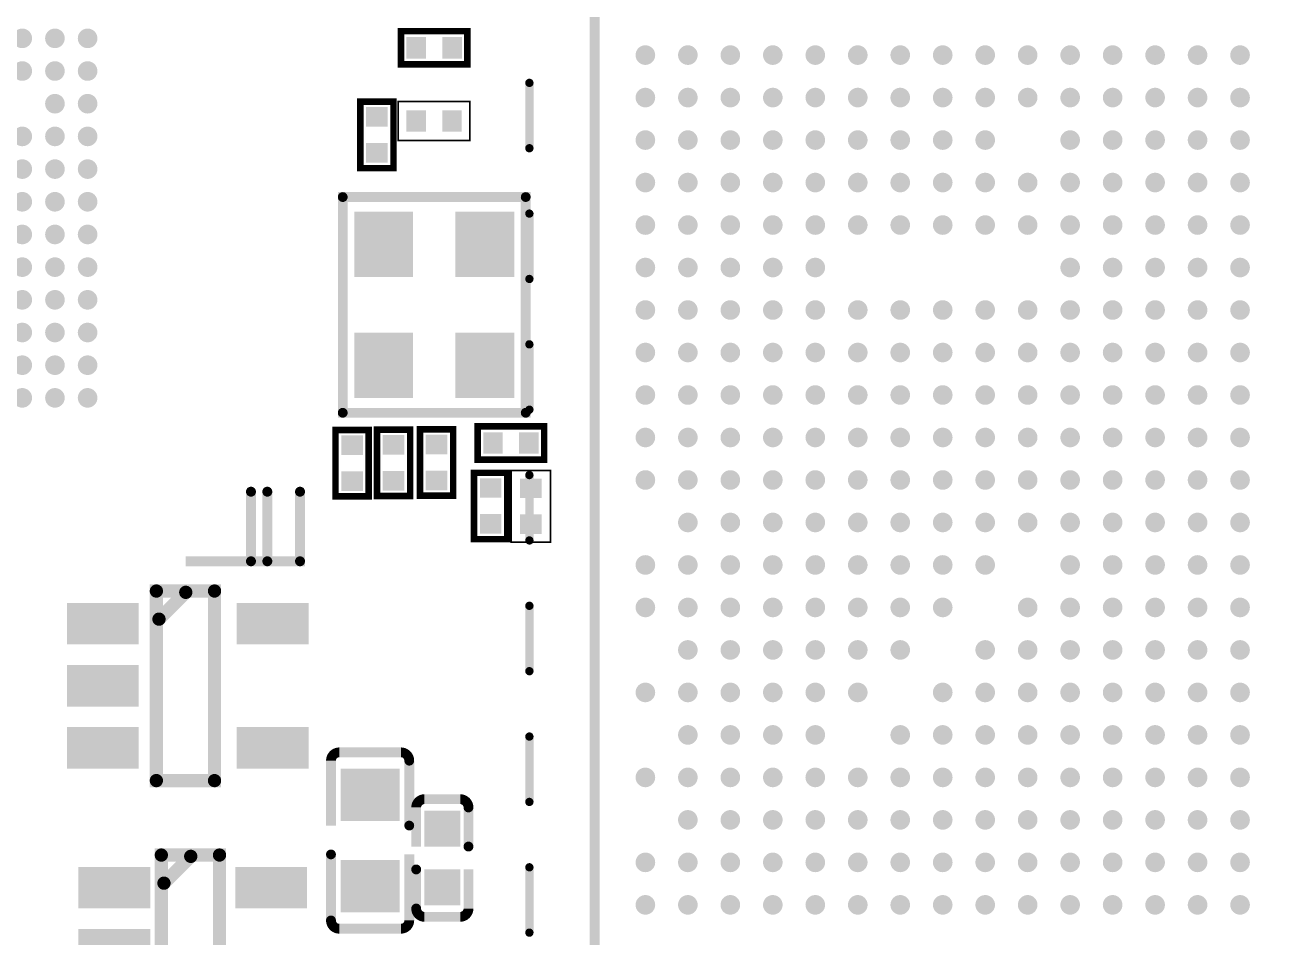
# Model space of a CAD drawing. Extents: x -0.2 to 69.5, y 0 to 51.5.
# Drawn here: x 22.91 to 41.88, y 13.52 to 27.48 of the extents above; entities that cross this region are included whole.
import ezdxf

# ---------------------------------------------------------------- set-up
doc = ezdxf.new("R2010")
doc.units = 0
for name, color, linetype in [('DRIL_NPLTE_THRU_01', 255, 'CONTINUOUS'), ('DRIL_PLTE_THRU_01', 255, 'CONTINUOUS'), ('PADS_INNER', 253, 'CONTINUOUS'), ('PADS_TOP', 253, 'CONTINUOUS'), ('PART_TOP_2DLINE_00', 1, 'CONTINUOUS'), ('PART_TOP_2DLINE_01', 1, 'CONTINUOUS'), ('PART_TOP_2DLINE_126', 255, 'CONTINUOUS')]:
    doc.layers.add(name, color=color, linetype=linetype)

# ---------------------------------------------------------------- blocks, each defined once
blk = doc.blocks.new('SMOOTH_0$15')
at = {"const_width": 0.075}
blk.add_lwpolyline([(-0.0375, 0, 1), (0.0375, 0, 1)], format="xyb", close=True, dxfattribs=at)
blk = doc.blocks.new('PART_BODY_TOP_494')
at = {"layer": 'PART_TOP_2DLINE_01', "const_width": 0.15}
blk.add_lwpolyline([(-1.65, 1.4), (1.65, 1.4), (1.65, -1.4), (-1.65, -1.4)], close=True, dxfattribs=at)
at = {"layer": 'PART_TOP_2DLINE_01'}
for p in [(-1.65, 1.4), (1.65, 1.4), (-1.65, -1.4), (1.65, -1.4)]:
    blk.add_blockref('SMOOTH_0$15', p, dxfattribs=at)
blk = doc.blocks.new('DRIL_HOLE_0')
blk.add_lwpolyline([(0, 0, 1), (0, 0, 1)], format="xyb", close=True)
blk = doc.blocks.new('PAD_0')
blk.add_lwpolyline([(0, 0, 1), (0, 0, 1)], format="xyb", close=True)
blk = doc.blocks.new('PAD_5')
at = {"const_width": 0.9}
blk.add_lwpolyline([(-0.5, 0), (0.5, 0)], dxfattribs=at)
blk = doc.blocks.new('STK_TOP_25')
at = {"layer": 'DRIL_PLTE_THRU_01'}
blk.add_blockref('DRIL_HOLE_0', (0, 0), dxfattribs=at)
at = {"layer": 'PADS_INNER'}
blk.add_blockref('PAD_0', (0, 0), dxfattribs=at)
at = {"layer": 'PADS_TOP'}
blk.add_blockref('PAD_5', (0, 0), dxfattribs=at)
blk = doc.blocks.new('SYM_TOP_21')
for name, p in [('PART_BODY_TOP_494', (0, 0)), ('STK_TOP_25', (-0.92507, 0.77495)), ('STK_TOP_25', (0.92507, 0.77495)), ('STK_TOP_25', (-0.92507, -0.77495)), ('STK_TOP_25', (0.92507, -0.77495))]:
    blk.add_blockref(name, p)
blk = doc.blocks.new('PART_TOP_3')
blk.add_blockref('SYM_TOP_21', (0, 0))
blk = doc.blocks.new('SMOOTH_0$10008')
at = {"const_width": 0.05004}
blk.add_lwpolyline([(-0.02502, 0, 1), (0.02502, 0, 1)], format="xyb", close=True, dxfattribs=at)
blk = doc.blocks.new('PART_BODY_TOP_497')
at = {"layer": 'PART_TOP_2DLINE_126', "const_width": 0.1}
blk.add_lwpolyline([(-0.508, -0.254), (-0.508, 0.254), (0.508, 0.254), (0.508, -0.254)], close=True, dxfattribs=at)
at = {"layer": 'PART_TOP_2DLINE_126'}
for p in [(-0.508, 0.254), (0.508, 0.254), (-0.508, -0.254), (0.508, -0.254)]:
    blk.add_blockref('SMOOTH_0$10008', p, dxfattribs=at)
blk = doc.blocks.new('PAD_6')
at = {"const_width": 0.3}
blk.add_lwpolyline([(-0.165, 0), (0.165, 0)], dxfattribs=at)
blk = doc.blocks.new('STK_TOP_162')
at = {"layer": 'DRIL_PLTE_THRU_01'}
blk.add_blockref('DRIL_HOLE_0', (0, 0), dxfattribs=at)
at = {"layer": 'PADS_INNER'}
blk.add_blockref('PAD_0', (0, 0), dxfattribs=at)
at = {"layer": 'PADS_TOP', "rotation": 90}
blk.add_blockref('PAD_6', (0, 0), dxfattribs=at)
blk = doc.blocks.new('SYM_TOP_24')
for name, p in [('PART_BODY_TOP_497', (0, 0)), ('STK_TOP_162', (-0.275, 0)), ('STK_TOP_162', (0.275, 0))]:
    blk.add_blockref(name, p)
blk = doc.blocks.new('PART_TOP_4')
blk.add_blockref('SYM_TOP_24', (0, 0))
blk = doc.blocks.new('PART_TOP_5')
blk.add_blockref('SYM_TOP_24', (0, 0))
blk = doc.blocks.new('PART_TOP_6')
blk.add_blockref('SYM_TOP_24', (0, 0))
blk = doc.blocks.new('PART_TOP_84')
blk.add_blockref('SYM_TOP_24', (0, 0))
blk = doc.blocks.new('SMOOTH_0$2032')
at = {"const_width": 0.1016}
blk.add_lwpolyline([(-0.0508, 0, 1), (0.0508, 0, 1)], format="xyb", close=True, dxfattribs=at)
blk = doc.blocks.new('PART_BODY_TOP_495')
at = {"layer": 'PART_TOP_2DLINE_00', "const_width": 0.203}
blk.add_lwpolyline([(-0.41, -1.45), (0.48, -1.45), (0.48, 1.45), (-0.41, 1.45)], close=True, dxfattribs=at)
blk.add_lwpolyline([(0.44, -1.02), (0.03, -1.43)], dxfattribs=at)
at = {"layer": 'PART_TOP_2DLINE_00'}
for p in [(-0.41, 1.45), (0.48, 1.45), (0.44, -1.02), (-0.41, -1.45), (0.03, -1.43), (0.48, -1.45)]:
    blk.add_blockref('SMOOTH_0$2032', p, dxfattribs=at)
blk = doc.blocks.new('PAD_1')
at = {"const_width": 0.635}
blk.add_lwpolyline([(-0.55, 0), (0.55, 0)], dxfattribs=at)
blk = doc.blocks.new('STK_TOP_26')
at = {"layer": 'DRIL_PLTE_THRU_01'}
blk.add_blockref('DRIL_HOLE_0', (0, 0), dxfattribs=at)
at = {"layer": 'PADS_INNER'}
blk.add_blockref('PAD_0', (0, 0), dxfattribs=at)
at = {"layer": 'PADS_TOP'}
blk.add_blockref('PAD_1', (0, 0), dxfattribs=at)
blk = doc.blocks.new('SYM_TOP_22')
for name, p in [('PART_BODY_TOP_495', (0, 0)), ('STK_TOP_26', (-1.2, 0.95)), ('STK_TOP_26', (1.2, 0.95)), ('STK_TOP_26', (1.2, 0)), ('STK_TOP_26', (-1.2, -0.95)), ('STK_TOP_26', (1.2, -0.95))]:
    blk.add_blockref(name, p)
blk = doc.blocks.new('PART_TOP_92')
blk.add_blockref('SYM_TOP_22', (0, 0))
blk = doc.blocks.new('PART_BODY_TOP_566')
at = {"layer": 'PART_TOP_2DLINE_00', "const_width": 0.203}
blk.add_lwpolyline([(-0.41, -1.45), (0.48, -1.45), (0.48, 1.45), (-0.41, 1.45)], close=True, dxfattribs=at)
blk.add_lwpolyline([(0.44, -1.02), (0.03, -1.43)], dxfattribs=at)
at = {"layer": 'PART_TOP_2DLINE_00'}
for p in [(-0.41, 1.45), (0.48, 1.45), (0.44, -1.02), (-0.41, -1.45), (0.03, -1.43), (0.48, -1.45)]:
    blk.add_blockref('SMOOTH_0$2032', p, dxfattribs=at)
blk = doc.blocks.new('SYM_TOP_35')
for name, p in [('PART_BODY_TOP_566', (0, 0)), ('STK_TOP_26', (-1.3, 0.95)), ('STK_TOP_26', (1.3, 0.95)), ('STK_TOP_26', (1.3, 0)), ('STK_TOP_26', (-1.3, -0.95)), ('STK_TOP_26', (1.3, -0.95))]:
    blk.add_blockref(name, p)
blk = doc.blocks.new('PART_TOP_93')
blk.add_blockref('SYM_TOP_35', (0, 0))
blk = doc.blocks.new('SMOOTH_0$0254')
at = {"const_width": 0.0127}
blk.add_lwpolyline([(-0.00635, 0, 1), (0.00635, 0, 1)], format="xyb", close=True, dxfattribs=at)
blk = doc.blocks.new('PART_BODY_TOP_493')
at = {"layer": 'PART_TOP_2DLINE_126', "const_width": 0.0254}
blk.add_lwpolyline([(-0.55, -0.3), (-0.55, 0.3), (0.55, 0.3), (0.55, -0.3)], close=True, dxfattribs=at)
at = {"layer": 'PART_TOP_2DLINE_126'}
for p in [(-0.55, 0.3), (0.55, 0.3), (-0.55, -0.3), (0.55, -0.3)]:
    blk.add_blockref('SMOOTH_0$0254', p, dxfattribs=at)
blk = doc.blocks.new('STK_TOP_208')
at = {"layer": 'DRIL_NPLTE_THRU_01'}
blk.add_blockref('DRIL_HOLE_0', (0, 0), dxfattribs=at)
at = {"layer": 'PADS_INNER'}
blk.add_blockref('PAD_0', (0, 0), dxfattribs=at)
at = {"layer": 'PADS_TOP', "rotation": 90}
blk.add_blockref('PAD_6', (0, 0), dxfattribs=at)
blk = doc.blocks.new('SYM_TOP_20')
for name, p in [('PART_BODY_TOP_493', (0, 0)), ('STK_TOP_208', (-0.275, 0)), ('STK_TOP_208', (0.275, 0))]:
    blk.add_blockref(name, p)
blk = doc.blocks.new('PART_TOP_273')
blk.add_blockref('SYM_TOP_20', (0, 0))
blk = doc.blocks.new('PART_TOP_274')
blk.add_blockref('SYM_TOP_20', (0, 0))
blk = doc.blocks.new('SMOOTH_0$150114')
at = {"const_width": 0.075057}
blk.add_lwpolyline([(-0.037528, 0, 1), (0.037528, 0, 1)], format="xyb", close=True, dxfattribs=at)
blk = doc.blocks.new('PART_BODY_TOP_754')
at = {"layer": 'PART_TOP_2DLINE_126', "const_width": 0.15}
for points in [[(-0.212, 0.599), (-1.222, 0.599, 0.414214), (-1.349, 0.472), (-1.349, -0.472, 0.414214), (-1.222, -0.599), (-0.212, -0.599)], [(0.229, -0.599), (1.222, -0.599, 0.414214), (1.349, -0.472), (1.349, 0.472, 0.414214), (1.222, 0.599), (0.229, 0.599)]]:
    blk.add_lwpolyline(points, format="xyb", dxfattribs=at)
at = {"layer": 'PART_TOP_2DLINE_126'}
for p in [(-1.222, 0.599), (-0.212, 0.599), (0.229, -0.599), (1.222, -0.599)]:
    blk.add_blockref('SMOOTH_0$150114', p, dxfattribs=at)
blk = doc.blocks.new('PAD_34')
at = {"const_width": 0.8}
blk.add_lwpolyline([(-0.45, 0), (0.45, 0)], dxfattribs=at)
blk = doc.blocks.new('STK_TOP_109')
at = {"layer": 'DRIL_PLTE_THRU_01'}
blk.add_blockref('DRIL_HOLE_0', (0, 0), dxfattribs=at)
at = {"layer": 'PADS_INNER'}
blk.add_blockref('PAD_0', (0, 0), dxfattribs=at)
at = {"layer": 'PADS_TOP', "rotation": 90}
blk.add_blockref('PAD_34', (0, 0), dxfattribs=at)
blk = doc.blocks.new('SYM_TOP_56')
for name, p in [('STK_TOP_109', (-0.7, 0)), ('STK_TOP_109', (0.7, 0)), ('PART_BODY_TOP_754', (0, 0))]:
    blk.add_blockref(name, p)
blk = doc.blocks.new('PART_TOP_344')
blk.add_blockref('SYM_TOP_56', (0, 0))
blk = doc.blocks.new('PART_TOP_345')
blk.add_blockref('SYM_TOP_24', (0, 0))
blk = doc.blocks.new('PART_TOP_346')
blk.add_blockref('SYM_TOP_24', (0, 0))
blk = doc.blocks.new('SMOOTH_0$127')
at = {"const_width": 0.0635}
blk.add_lwpolyline([(-0.03175, 0, 1), (0.03175, 0, 1)], format="xyb", close=True, dxfattribs=at)
blk = doc.blocks.new('PART_BODY_TOP_713')
at = {"layer": 'PART_TOP_2DLINE_01', "const_width": 0.15}
blk.add_lwpolyline([(-11.5, -11.5), (-11.5, 11.5), (11.5, 11.5), (11.5, -11.5)], close=True, dxfattribs=at)
at = {"layer": 'PART_TOP_2DLINE_01', "const_width": 0.127}
for points in [[(12.5, 9.5), (12.5, 10.5)], [(12.5, 7.5), (12.5, 8.5)], [(12.5, 5.5), (12.5, 6.5)], [(12.5, 3.5), (12.5, 4.5)], [(12.5, 1.5), (12.5, 2.5)], [(12.5, -0.5), (12.5, 0.5)], [(12.5, -2.5), (12.5, -1.5)]]:
    blk.add_lwpolyline(points, dxfattribs=at)
at = {"layer": 'PART_TOP_2DLINE_01'}
for p in [(12.5, 10.5), (12.5, 9.5), (12.5, 8.5), (12.5, 7.5), (12.5, 6.5), (12.5, 5.5), (12.5, 4.5), (12.5, 3.5), (12.5, 2.5), (12.5, 1.5), (12.5, 0.5), (12.5, -0.5), (12.5, -1.5), (12.5, -2.5)]:
    blk.add_blockref('SMOOTH_0$127', p, dxfattribs=at)
blk = doc.blocks.new('PAD_39')
at = {"const_width": 0.15}
blk.add_lwpolyline([(0, -0.075, 1), (0, 0.075, 1)], format="xyb", close=True, dxfattribs=at)
blk = doc.blocks.new('STK_TOP_239')
at = {"layer": 'DRIL_PLTE_THRU_01'}
blk.add_blockref('DRIL_HOLE_0', (0, 0), dxfattribs=at)
at = {"layer": 'PADS_INNER'}
blk.add_blockref('PAD_0', (0, 0), dxfattribs=at)
at = {"layer": 'PADS_TOP'}
blk.add_blockref('PAD_39', (0, 0), dxfattribs=at)
blk = doc.blocks.new('SYM_TOP_36')
for name, p in [('PART_BODY_TOP_713', (0, 0)), ('STK_TOP_239', (1.625, 10.075)), ('STK_TOP_239', (2.275, 10.075)), ('STK_TOP_239', (2.925, 10.075)), ('STK_TOP_239', (3.575, 10.075)), ('STK_TOP_239', (4.225, 10.075)), ('STK_TOP_239', (4.875, 10.075)), ('STK_TOP_239', (5.525, 10.075)), ('STK_TOP_239', (6.175, 10.075)), ('STK_TOP_239', (6.825, 10.075)), ('STK_TOP_239', (7.475, 10.075)), ('STK_TOP_239', (8.125, 10.075)), ('STK_TOP_239', (8.775, 10.075)), ('STK_TOP_239', (9.425, 10.075)), ('STK_TOP_239', (10.075, 10.075)), ('STK_TOP_239', (10.725, 10.075)), ('STK_TOP_239', (1.625, 9.425)), ('STK_TOP_239', (2.275, 9.425)), ('STK_TOP_239', (2.925, 9.425)), ('STK_TOP_239', (3.575, 9.425)), ('STK_TOP_239', (4.225, 9.425)), ('STK_TOP_239', (4.875, 9.425)), ('STK_TOP_239', (5.525, 9.425)), ('STK_TOP_239', (6.175, 9.425)), ('STK_TOP_239', (6.825, 9.425)), ('STK_TOP_239', (7.475, 9.425)), ('STK_TOP_239', (8.125, 9.425)), ('STK_TOP_239', (8.775, 9.425)), ('STK_TOP_239', (9.425, 9.425)), ('STK_TOP_239', (10.075, 9.425)), ('STK_TOP_239', (10.725, 9.425)), ('STK_TOP_239', (1.625, 8.775)), ('STK_TOP_239', (2.275, 8.775)), ('STK_TOP_239', (2.925, 8.775)), ('STK_TOP_239', (3.575, 8.775)), ('STK_TOP_239', (4.225, 8.775)), ('STK_TOP_239', (4.875, 8.775)), ('STK_TOP_239', (5.525, 8.775)), ('STK_TOP_239', (6.175, 8.775)), ('STK_TOP_239', (6.825, 8.775)), ('STK_TOP_239', (7.475, 8.775)), ('STK_TOP_239', (8.125, 8.775)), ('STK_TOP_239', (8.775, 8.775)), ('STK_TOP_239', (9.425, 8.775)), ('STK_TOP_239', (10.075, 8.775)), ('STK_TOP_239', (1.625, 8.125)), ('STK_TOP_239', (2.275, 8.125)), ('STK_TOP_239', (2.925, 8.125)), ('STK_TOP_239', (3.575, 8.125)), ('STK_TOP_239', (4.225, 8.125)), ('STK_TOP_239', (4.875, 8.125)), ('STK_TOP_239', (5.525, 8.125)), ('STK_TOP_239', (6.175, 8.125)), ('STK_TOP_239', (6.825, 8.125)), ('STK_TOP_239', (7.475, 8.125)), ('STK_TOP_239', (8.125, 8.125)), ('STK_TOP_239', (8.775, 8.125)), ('STK_TOP_239', (9.425, 8.125)), ('STK_TOP_239', (10.075, 8.125)), ('STK_TOP_239', (10.725, 8.125)), ('STK_TOP_239', (1.625, 7.475)), ('STK_TOP_239', (2.275, 7.475)), ('STK_TOP_239', (2.925, 7.475)), ('STK_TOP_239', (3.575, 7.475)), ('STK_TOP_239', (4.225, 7.475)), ('STK_TOP_239', (4.875, 7.475)), ('STK_TOP_239', (5.525, 7.475)), ('STK_TOP_239', (6.175, 7.475)), ('STK_TOP_239', (6.825, 7.475)), ('STK_TOP_239', (8.125, 7.475)), ('STK_TOP_239', (8.775, 7.475)), ('STK_TOP_239', (9.425, 7.475)), ('STK_TOP_239', (10.075, 7.475)), ('STK_TOP_239', (1.625, 6.825)), ('STK_TOP_239', (2.275, 6.825)), ('STK_TOP_239', (2.925, 6.825)), ('STK_TOP_239', (3.575, 6.825)), ('STK_TOP_239', (4.225, 6.825)), ('STK_TOP_239', (4.875, 6.825)), ('STK_TOP_239', (5.525, 6.825)), ('STK_TOP_239', (6.175, 6.825)), ('STK_TOP_239', (7.475, 6.825)), ('STK_TOP_239', (8.125, 6.825)), ('STK_TOP_239', (8.775, 6.825)), ('STK_TOP_239', (9.425, 6.825)), ('STK_TOP_239', (10.075, 6.825)), ('STK_TOP_239', (10.725, 6.825)), ('STK_TOP_239', (1.625, 6.175)), ('STK_TOP_239', (2.275, 6.175)), ('STK_TOP_239', (2.925, 6.175)), ('STK_TOP_239', (3.575, 6.175)), ('STK_TOP_239', (4.225, 6.175)), ('STK_TOP_239', (4.875, 6.175)), ('STK_TOP_239', (5.525, 6.175)), ('STK_TOP_239', (6.825, 6.175)), ('STK_TOP_239', (7.475, 6.175)), ('STK_TOP_239', (8.125, 6.175)), ('STK_TOP_239', (8.775, 6.175)), ('STK_TOP_239', (9.425, 6.175)), ('STK_TOP_239', (10.075, 6.175)), ('STK_TOP_239', (1.625, 5.525)), ('STK_TOP_239', (2.275, 5.525)), ('STK_TOP_239', (2.925, 5.525)), ('STK_TOP_239', (3.575, 5.525)), ('STK_TOP_239', (4.225, 5.525)), ('STK_TOP_239', (4.875, 5.525)), ('STK_TOP_239', (6.175, 5.525)), ('STK_TOP_239', (6.825, 5.525)), ('STK_TOP_239', (7.475, 5.525)), ('STK_TOP_239', (8.125, 5.525)), ('STK_TOP_239', (8.775, 5.525)), ('STK_TOP_239', (9.425, 5.525)), ('STK_TOP_239', (10.075, 5.525)), ('STK_TOP_239', (10.725, 5.525)), ('STK_TOP_239', (1.625, 4.875)), ('STK_TOP_239', (2.275, 4.875)), ('STK_TOP_239', (2.925, 4.875)), ('STK_TOP_239', (3.575, 4.875)), ('STK_TOP_239', (4.225, 4.875)), ('STK_TOP_239', (5.525, 4.875)), ('STK_TOP_239', (6.175, 4.875)), ('STK_TOP_239', (6.825, 4.875)), ('STK_TOP_239', (7.475, 4.875)), ('STK_TOP_239', (8.125, 4.875)), ('STK_TOP_239', (8.775, 4.875)), ('STK_TOP_239', (9.425, 4.875)), ('STK_TOP_239', (10.075, 4.875)), ('STK_TOP_239', (10.725, 4.875)), ('STK_TOP_239', (1.625, 4.225)), ('STK_TOP_239', (2.275, 4.225)), ('STK_TOP_239', (2.925, 4.225)), ('STK_TOP_239', (3.575, 4.225)), ('STK_TOP_239', (4.225, 4.225)), ('STK_TOP_239', (4.875, 4.225)), ('STK_TOP_239', (5.525, 4.225)), ('STK_TOP_239', (6.175, 4.225)), ('STK_TOP_239', (6.825, 4.225)), ('STK_TOP_239', (7.475, 4.225)), ('STK_TOP_239', (8.125, 4.225)), ('STK_TOP_239', (8.775, 4.225)), ('STK_TOP_239', (9.425, 4.225)), ('STK_TOP_239', (10.075, 4.225)), ('STK_TOP_239', (1.625, 3.575)), ('STK_TOP_239', (2.275, 3.575)), ('STK_TOP_239', (2.925, 3.575)), ('STK_TOP_239', (3.575, 3.575)), ('STK_TOP_239', (4.225, 3.575)), ('STK_TOP_239', (4.875, 3.575)), ('STK_TOP_239', (5.525, 3.575)), ('STK_TOP_239', (6.175, 3.575)), ('STK_TOP_239', (6.825, 3.575)), ('STK_TOP_239', (7.475, 3.575)), ('STK_TOP_239', (8.125, 3.575)), ('STK_TOP_239', (8.775, 3.575)), ('STK_TOP_239', (9.425, 3.575)), ('STK_TOP_239', (10.075, 3.575)), ('STK_TOP_239', (10.725, 3.575)), ('STK_TOP_239', (1.625, 2.925)), ('STK_TOP_239', (2.275, 2.925)), ('STK_TOP_239', (2.925, 2.925)), ('STK_TOP_239', (3.575, 2.925)), ('STK_TOP_239', (4.225, 2.925)), ('STK_TOP_239', (4.875, 2.925)), ('STK_TOP_239', (5.525, 2.925)), ('STK_TOP_239', (6.175, 2.925)), ('STK_TOP_239', (6.825, 2.925)), ('STK_TOP_239', (7.475, 2.925)), ('STK_TOP_239', (8.125, 2.925)), ('STK_TOP_239', (8.775, 2.925)), ('STK_TOP_239', (9.425, 2.925)), ('STK_TOP_239', (10.075, 2.925)), ('STK_TOP_239', (10.725, 2.925)), ('STK_TOP_239', (1.625, 2.275)), ('STK_TOP_239', (2.275, 2.275)), ('STK_TOP_239', (2.925, 2.275)), ('STK_TOP_239', (3.575, 2.275)), ('STK_TOP_239', (4.225, 2.275)), ('STK_TOP_239', (4.875, 2.275)), ('STK_TOP_239', (5.525, 2.275)), ('STK_TOP_239', (6.175, 2.275)), ('STK_TOP_239', (6.825, 2.275)), ('STK_TOP_239', (7.475, 2.275)), ('STK_TOP_239', (8.125, 2.275)), ('STK_TOP_239', (8.775, 2.275)), ('STK_TOP_239', (9.425, 2.275)), ('STK_TOP_239', (10.075, 2.275)), ('STK_TOP_239', (10.725, 2.275)), ('STK_TOP_239', (1.625, 1.625)), ('STK_TOP_239', (2.275, 1.625)), ('STK_TOP_239', (2.925, 1.625)), ('STK_TOP_239', (3.575, 1.625)), ('STK_TOP_239', (4.225, 1.625)), ('STK_TOP_239', (4.875, 1.625)), ('STK_TOP_239', (5.525, 1.625)), ('STK_TOP_239', (6.175, 1.625)), ('STK_TOP_239', (6.825, 1.625)), ('STK_TOP_239', (7.475, 1.625)), ('STK_TOP_239', (8.125, 1.625)), ('STK_TOP_239', (8.775, 1.625)), ('STK_TOP_239', (9.425, 1.625)), ('STK_TOP_239', (10.075, 1.625)), ('STK_TOP_239', (10.725, 1.625)), ('STK_TOP_239', (1.625, 0.975)), ('STK_TOP_239', (2.275, 0.975)), ('STK_TOP_239', (2.925, 0.975)), ('STK_TOP_239', (3.575, 0.975)), ('STK_TOP_239', (4.225, 0.975)), ('STK_TOP_239', (4.875, 0.975)), ('STK_TOP_239', (5.525, 0.975)), ('STK_TOP_239', (6.175, 0.975)), ('STK_TOP_239', (6.825, 0.975)), ('STK_TOP_239', (7.475, 0.975)), ('STK_TOP_239', (8.125, 0.975)), ('STK_TOP_239', (8.775, 0.975)), ('STK_TOP_239', (9.425, 0.975)), ('STK_TOP_239', (10.075, 0.975)), ('STK_TOP_239', (10.725, 0.975)), ('STK_TOP_239', (1.625, 0.325)), ('STK_TOP_239', (2.275, 0.325)), ('STK_TOP_239', (2.925, 0.325)), ('STK_TOP_239', (3.575, 0.325)), ('STK_TOP_239', (4.225, 0.325)), ('STK_TOP_239', (8.125, 0.325)), ('STK_TOP_239', (8.775, 0.325)), ('STK_TOP_239', (9.425, 0.325)), ('STK_TOP_239', (10.075, 0.325)), ('STK_TOP_239', (10.725, 0.325)), ('STK_TOP_239', (1.625, -0.325)), ('STK_TOP_239', (2.275, -0.325)), ('STK_TOP_239', (2.925, -0.325)), ('STK_TOP_239', (3.575, -0.325)), ('STK_TOP_239', (4.225, -0.325)), ('STK_TOP_239', (4.875, -0.325)), ('STK_TOP_239', (5.525, -0.325)), ('STK_TOP_239', (6.175, -0.325)), ('STK_TOP_239', (6.825, -0.325)), ('STK_TOP_239', (7.475, -0.325)), ('STK_TOP_239', (8.125, -0.325)), ('STK_TOP_239', (8.775, -0.325)), ('STK_TOP_239', (9.425, -0.325)), ('STK_TOP_239', (10.075, -0.325)), ('STK_TOP_239', (10.725, -0.325)), ('STK_TOP_239', (1.625, -0.975)), ('STK_TOP_239', (2.275, -0.975)), ('STK_TOP_239', (2.925, -0.975)), ('STK_TOP_239', (3.575, -0.975)), ('STK_TOP_239', (4.225, -0.975)), ('STK_TOP_239', (4.875, -0.975)), ('STK_TOP_239', (5.525, -0.975)), ('STK_TOP_239', (6.175, -0.975)), ('STK_TOP_239', (6.825, -0.975)), ('STK_TOP_239', (7.475, -0.975)), ('STK_TOP_239', (8.125, -0.975)), ('STK_TOP_239', (8.775, -0.975)), ('STK_TOP_239', (9.425, -0.975)), ('STK_TOP_239', (10.075, -0.975)), ('STK_TOP_239', (10.725, -0.975)), ('STK_TOP_239', (1.625, -1.625)), ('STK_TOP_239', (2.275, -1.625)), ('STK_TOP_239', (2.925, -1.625)), ('STK_TOP_239', (3.575, -1.625)), ('STK_TOP_239', (4.225, -1.625)), ('STK_TOP_239', (5.525, -1.625)), ('STK_TOP_239', (6.175, -1.625)), ('STK_TOP_239', (6.825, -1.625)), ('STK_TOP_239', (7.475, -1.625)), ('STK_TOP_239', (8.125, -1.625)), ('STK_TOP_239', (8.775, -1.625)), ('STK_TOP_239', (9.425, -1.625)), ('STK_TOP_239', (10.075, -1.625)), ('STK_TOP_239', (10.725, -1.625)), ('STK_TOP_239', (1.625, -2.275)), ('STK_TOP_239', (2.275, -2.275)), ('STK_TOP_239', (2.925, -2.275)), ('STK_TOP_239', (3.575, -2.275)), ('STK_TOP_239', (4.225, -2.275)), ('STK_TOP_239', (4.875, -2.275)), ('STK_TOP_239', (5.525, -2.275)), ('STK_TOP_239', (6.175, -2.275)), ('STK_TOP_239', (6.825, -2.275)), ('STK_TOP_239', (7.475, -2.275)), ('STK_TOP_239', (8.125, -2.275)), ('STK_TOP_239', (8.775, -2.275)), ('STK_TOP_239', (9.425, -2.275)), ('STK_TOP_239', (10.075, -2.275)), ('STK_TOP_239', (10.725, -2.275)), ('STK_TOP_239', (1.625, -2.925)), ('STK_TOP_239', (2.275, -2.925)), ('STK_TOP_239', (2.925, -2.925)), ('STK_TOP_239', (3.575, -2.925)), ('STK_TOP_239', (4.225, -2.925)), ('STK_TOP_239', (4.875, -2.925)), ('STK_TOP_239', (5.525, -2.925)), ('STK_TOP_239', (6.175, -2.925)), ('STK_TOP_239', (6.825, -2.925)), ('STK_TOP_239', (7.475, -2.925)), ('STK_TOP_239', (8.125, -2.925)), ('STK_TOP_239', (8.775, -2.925)), ('STK_TOP_239', (9.425, -2.925)), ('STK_TOP_239', (10.075, -2.925)), ('STK_TOP_239', (10.725, -2.925))]:
    blk.add_blockref(name, p)
blk = doc.blocks.new('PART_TOP_589')
blk.add_blockref('SYM_TOP_36', (0, 0))
blk = doc.blocks.new('SMOOTH_0$1524')
at = {"const_width": 0.0762}
blk.add_lwpolyline([(-0.0381, 0, 1), (0.0381, 0, 1)], format="xyb", close=True, dxfattribs=at)
blk = doc.blocks.new('PART_BODY_TOP_727')
at = {"layer": 'PART_TOP_2DLINE_01', "const_width": 0.152}
for points in [[(-4.698, 6.5), (-5.75, 6.5), (-5.75, 6), (-5.75, 4.775)], [(4.685, 6.5), (5.75, 6.5), (5.75, 5.75), (5.75, 4.75)], [(-4.698, 6), (-5.75, 6)], [(5.75, 6), (4.685, 6)], [(-4.698, 5.75), (-5.75, 5.75)], [(5.75, 5.75), (4.685, 5.75)], [(-4.75, -6.5), (-5.75, -6.5), (-5.75, -5.75), (-5.75, -4.75)], [(4.75, -6.5), (5.75, -6.5), (5.75, -5.75), (5.75, -4.75)], [(-4.75, -5.75), (-5.75, -5.75)], [(5.75, -5.75), (4.75, -5.75)]]:
    blk.add_lwpolyline(points, dxfattribs=at)
at = {"layer": 'PART_TOP_2DLINE_01', "const_width": 0.254}
blk.add_lwpolyline([(-3.599, 4.36, 1), (-3.087, 4.36, 1)], format="xyb", close=True, dxfattribs=at)
at = {"layer": 'PART_TOP_2DLINE_01'}
for p in [(-5.75, 6.5), (-4.698, 6.5), (4.685, 6.5), (5.75, 6.5), (-5.75, 6), (-5.75, 6), (-4.698, 6), (4.685, 6), (5.75, 6), (-5.75, 5.75), (-4.698, 5.75), (4.685, 5.75), (5.75, 5.75), (5.75, 5.75), (-5.75, -5.75), (-5.75, -5.75), (-4.75, -5.75), (4.75, -5.75), (5.75, -5.75), (5.75, -5.75), (-5.75, -6.5), (-4.75, -6.5), (4.75, -6.5), (5.75, -6.5)]:
    blk.add_blockref('SMOOTH_0$1524', p, dxfattribs=at)
blk = doc.blocks.new('SYM_TOP_41')
for name, p in [('PART_BODY_TOP_727', (0, 0)), ('STK_TOP_239', (-2.75, 3.25)), ('STK_TOP_239', (-2.25, 3.25)), ('STK_TOP_239', (-1.75, 3.25)), ('STK_TOP_239', (-1.25, 3.25)), ('STK_TOP_239', (-0.75, 3.25)), ('STK_TOP_239', (-0.25, 3.25)), ('STK_TOP_239', (0.25, 3.25)), ('STK_TOP_239', (0.75, 3.25)), ('STK_TOP_239', (1.25, 3.25)), ('STK_TOP_239', (1.75, 3.25)), ('STK_TOP_239', (2.25, 3.25)), ('STK_TOP_239', (2.75, 3.25)), ('STK_TOP_239', (3.25, 3.25)), ('STK_TOP_239', (-3.25, 2.75)), ('STK_TOP_239', (-2.75, 2.75)), ('STK_TOP_239', (-2.25, 2.75)), ('STK_TOP_239', (-1.75, 2.75)), ('STK_TOP_239', (-1.25, 2.75)), ('STK_TOP_239', (-0.75, 2.75)), ('STK_TOP_239', (-0.25, 2.75)), ('STK_TOP_239', (0.25, 2.75)), ('STK_TOP_239', (0.75, 2.75)), ('STK_TOP_239', (1.25, 2.75)), ('STK_TOP_239', (1.75, 2.75)), ('STK_TOP_239', (2.25, 2.75)), ('STK_TOP_239', (2.75, 2.75)), ('STK_TOP_239', (3.25, 2.75)), ('STK_TOP_239', (-3.25, 2.25)), ('STK_TOP_239', (-2.75, 2.25)), ('STK_TOP_239', (-2.25, 2.25)), ('STK_TOP_239', (-1.75, 2.25)), ('STK_TOP_239', (-0.75, 2.25)), ('STK_TOP_239', (-0.25, 2.25)), ('STK_TOP_239', (0.25, 2.25)), ('STK_TOP_239', (0.75, 2.25)), ('STK_TOP_239', (1.25, 2.25)), ('STK_TOP_239', (1.75, 2.25)), ('STK_TOP_239', (2.25, 2.25)), ('STK_TOP_239', (2.75, 2.25)), ('STK_TOP_239', (3.25, 2.25)), ('STK_TOP_239', (-3.25, 1.75)), ('STK_TOP_239', (-2.75, 1.75)), ('STK_TOP_239', (-2.25, 1.75)), ('STK_TOP_239', (-1.75, 1.75)), ('STK_TOP_239', (2.25, 1.75)), ('STK_TOP_239', (2.75, 1.75)), ('STK_TOP_239', (3.25, 1.75)), ('STK_TOP_239', (-3.25, 1.25)), ('STK_TOP_239', (-2.75, 1.25)), ('STK_TOP_239', (-2.25, 1.25)), ('STK_TOP_239', (-1.25, 1.25)), ('STK_TOP_239', (-0.75, 1.25)), ('STK_TOP_239', (-0.25, 1.25)), ('STK_TOP_239', (0.25, 1.25)), ('STK_TOP_239', (0.75, 1.25)), ('STK_TOP_239', (1.25, 1.25)), ('STK_TOP_239', (2.25, 1.25)), ('STK_TOP_239', (2.75, 1.25)), ('STK_TOP_239', (3.25, 1.25)), ('STK_TOP_239', (-3.25, 0.75)), ('STK_TOP_239', (-2.75, 0.75)), ('STK_TOP_239', (-2.25, 0.75)), ('STK_TOP_239', (-1.25, 0.75)), ('STK_TOP_239', (1.25, 0.75)), ('STK_TOP_239', (2.25, 0.75)), ('STK_TOP_239', (2.75, 0.75)), ('STK_TOP_239', (3.25, 0.75)), ('STK_TOP_239', (-3.25, 0.25)), ('STK_TOP_239', (-2.75, 0.25)), ('STK_TOP_239', (-2.25, 0.25)), ('STK_TOP_239', (-1.25, 0.25)), ('STK_TOP_239', (1.25, 0.25)), ('STK_TOP_239', (2.25, 0.25)), ('STK_TOP_239', (2.75, 0.25)), ('STK_TOP_239', (3.25, 0.25)), ('STK_TOP_239', (-3.25, -0.25)), ('STK_TOP_239', (-2.75, -0.25)), ('STK_TOP_239', (-2.25, -0.25)), ('STK_TOP_239', (-1.25, -0.25)), ('STK_TOP_239', (1.25, -0.25)), ('STK_TOP_239', (2.25, -0.25)), ('STK_TOP_239', (2.75, -0.25)), ('STK_TOP_239', (3.25, -0.25)), ('STK_TOP_239', (-3.25, -0.75)), ('STK_TOP_239', (-2.75, -0.75)), ('STK_TOP_239', (-2.25, -0.75)), ('STK_TOP_239', (-1.25, -0.75)), ('STK_TOP_239', (1.25, -0.75)), ('STK_TOP_239', (2.25, -0.75)), ('STK_TOP_239', (2.75, -0.75)), ('STK_TOP_239', (3.25, -0.75)), ('STK_TOP_239', (-3.25, -1.25)), ('STK_TOP_239', (-2.75, -1.25)), ('STK_TOP_239', (-2.25, -1.25)), ('STK_TOP_239', (-1.25, -1.25)), ('STK_TOP_239', (-0.75, -1.25)), ('STK_TOP_239', (-0.25, -1.25)), ('STK_TOP_239', (0.25, -1.25)), ('STK_TOP_239', (0.75, -1.25)), ('STK_TOP_239', (1.25, -1.25)), ('STK_TOP_239', (2.25, -1.25)), ('STK_TOP_239', (2.75, -1.25)), ('STK_TOP_239', (3.25, -1.25)), ('STK_TOP_239', (-3.25, -1.75)), ('STK_TOP_239', (-2.75, -1.75)), ('STK_TOP_239', (-2.25, -1.75)), ('STK_TOP_239', (2.25, -1.75)), ('STK_TOP_239', (2.75, -1.75)), ('STK_TOP_239', (3.25, -1.75)), ('STK_TOP_239', (-3.25, -2.25)), ('STK_TOP_239', (-2.75, -2.25)), ('STK_TOP_239', (-2.25, -2.25)), ('STK_TOP_239', (-1.75, -2.25)), ('STK_TOP_239', (-1.25, -2.25)), ('STK_TOP_239', (-0.75, -2.25)), ('STK_TOP_239', (-0.25, -2.25)), ('STK_TOP_239', (0.25, -2.25)), ('STK_TOP_239', (0.75, -2.25)), ('STK_TOP_239', (1.25, -2.25)), ('STK_TOP_239', (1.75, -2.25)), ('STK_TOP_239', (2.25, -2.25)), ('STK_TOP_239', (2.75, -2.25)), ('STK_TOP_239', (3.25, -2.25)), ('STK_TOP_239', (-3.25, -2.75)), ('STK_TOP_239', (-2.75, -2.75)), ('STK_TOP_239', (-2.25, -2.75)), ('STK_TOP_239', (-1.75, -2.75)), ('STK_TOP_239', (-1.25, -2.75)), ('STK_TOP_239', (-0.75, -2.75)), ('STK_TOP_239', (-0.25, -2.75)), ('STK_TOP_239', (0.25, -2.75)), ('STK_TOP_239', (0.75, -2.75)), ('STK_TOP_239', (1.25, -2.75)), ('STK_TOP_239', (1.75, -2.75)), ('STK_TOP_239', (2.25, -2.75)), ('STK_TOP_239', (2.75, -2.75)), ('STK_TOP_239', (3.25, -2.75)), ('STK_TOP_239', (-3.25, -3.25)), ('STK_TOP_239', (-2.75, -3.25)), ('STK_TOP_239', (-2.25, -3.25)), ('STK_TOP_239', (-1.75, -3.25)), ('STK_TOP_239', (-1.25, -3.25)), ('STK_TOP_239', (-0.75, -3.25)), ('STK_TOP_239', (-0.25, -3.25)), ('STK_TOP_239', (0.25, -3.25)), ('STK_TOP_239', (0.75, -3.25)), ('STK_TOP_239', (1.25, -3.25)), ('STK_TOP_239', (1.75, -3.25)), ('STK_TOP_239', (2.25, -3.25)), ('STK_TOP_239', (2.75, -3.25)), ('STK_TOP_239', (3.25, -3.25))]:
    blk.add_blockref(name, p)
blk = doc.blocks.new('PART_TOP_593')
blk.add_blockref('SYM_TOP_41', (0, 0))
blk = doc.blocks.new('PART_TOP_601')
blk.add_blockref('SYM_TOP_24', (0, 0))
blk = doc.blocks.new('SMOOTH_0$15011')
at = {"const_width": 0.0751}
blk.add_lwpolyline([(-0.038, 0, 1), (0.038, 0, 1)], format="xyb", close=True, dxfattribs=at)
blk = doc.blocks.new('PART_BODY_TOP_753')
at = {"layer": 'PART_TOP_2DLINE_126', "const_width": 0.15}
for points in [[(-0.175, 0.4), (-0.773, 0.4, 0.414214), (-0.9, 0.273), (-0.9, -0.273, 0.414214), (-0.773, -0.4), (-0.175, -0.4)], [(0.175, -0.4), (0.773, -0.4, 0.414214), (0.9, -0.273), (0.9, 0.273, 0.414214), (0.773, 0.4), (0.175, 0.4)]]:
    blk.add_lwpolyline(points, format="xyb", dxfattribs=at)
at = {"layer": 'PART_TOP_2DLINE_126'}
for p in [(-0.773, 0.4), (-0.175, 0.4), (0.175, -0.4), (0.773, -0.4)]:
    blk.add_blockref('SMOOTH_0$15011', p, dxfattribs=at)
blk = doc.blocks.new('PAD_28')
at = {"const_width": 0.55}
blk.add_lwpolyline([(-0.275, 0), (0.275, 0)], dxfattribs=at)
blk = doc.blocks.new('STK_TOP_108')
at = {"layer": 'DRIL_PLTE_THRU_01'}
blk.add_blockref('DRIL_HOLE_0', (0, 0), dxfattribs=at)
at = {"layer": 'PADS_INNER'}
blk.add_blockref('PAD_0', (0, 0), dxfattribs=at)
at = {"layer": 'PADS_TOP', "rotation": 90}
blk.add_blockref('PAD_28', (0, 0), dxfattribs=at)
blk = doc.blocks.new('SYM_TOP_55')
for name, p in [('PART_BODY_TOP_753', (0, 0)), ('STK_TOP_108', (-0.450088, 0)), ('STK_TOP_108', (0.450088, 0))]:
    blk.add_blockref(name, p)
blk = doc.blocks.new('PART_TOP_611')
blk.add_blockref('SYM_TOP_55', (0, 0))

msp = doc.modelspace()

# ---------------------------------------------------------------- block references
for name, p, rotation in [('PART_TOP_589', (43.131, 24.09), 180), ('PART_TOP_593', (20.621, 25.021), 270), ('PART_TOP_84', (28.298, 25.794), 270), ('PART_TOP_274', (29.172, 26.007), 180), ('PART_TOP_3', (29.175, 23.193), 270), ('PART_TOP_5', (27.918, 20.772), 90), ('PART_TOP_346', (28.552, 20.777), 90), ('PART_TOP_345', (29.21, 20.782), 270), ('PART_TOP_4', (30.038, 20.117), 90), ('PART_TOP_273', (30.653, 20.112), 90), ('PART_TOP_93', (25.403, 17.366), 180), ('PART_TOP_344', (28.194, 14.999), 90), ('PART_TOP_611', (29.299, 14.732), 90), ('PART_TOP_92', (25.479, 13.327), 180)]:
    msp.add_blockref(name, p, dxfattribs=dict(rotation=rotation))
for name, p in [('PART_TOP_601', (29.174, 27.127)), ('PART_TOP_6', (30.349, 21.081))]:
    msp.add_blockref(name, p)

doc.saveas('drawing.dxf')
